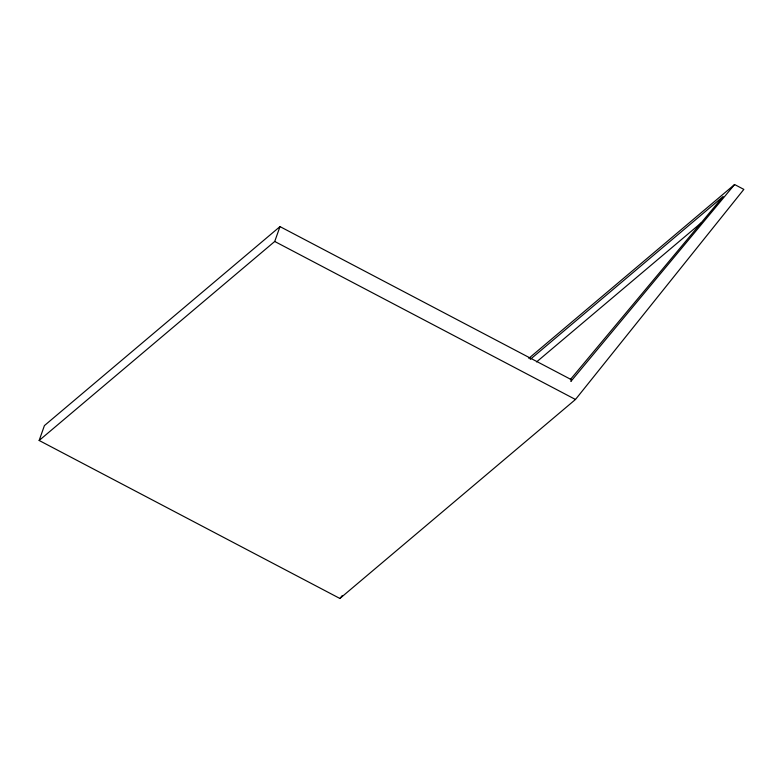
<?xml version="1.0" encoding="UTF-8"?>
<svg xmlns="http://www.w3.org/2000/svg" width="783" height="783" viewBox="0 0 783 783"><rect width="100%" height="100%" fill="white"/><g stroke="black" fill="none" stroke-linecap="round" stroke-linejoin="round"><path stroke-width="1.17" d="M39.15 440.477L44.416 425.6L279.991 226.6L571.482 379.735L570.895 381.39L734.591 184.524L743.85 189.388L575.476 399.477L339.9 598.476L39.15 440.477L274.725 241.467L279.991 226.6M339.9 598.476L342.191 595.628M528.809 358.35L734.591 184.524M530.277 359.397L723.169 196.455L570.376 379.54M536.58 361.922L701.509 222.597M274.725 241.467L575.476 399.477"/></g></svg>
